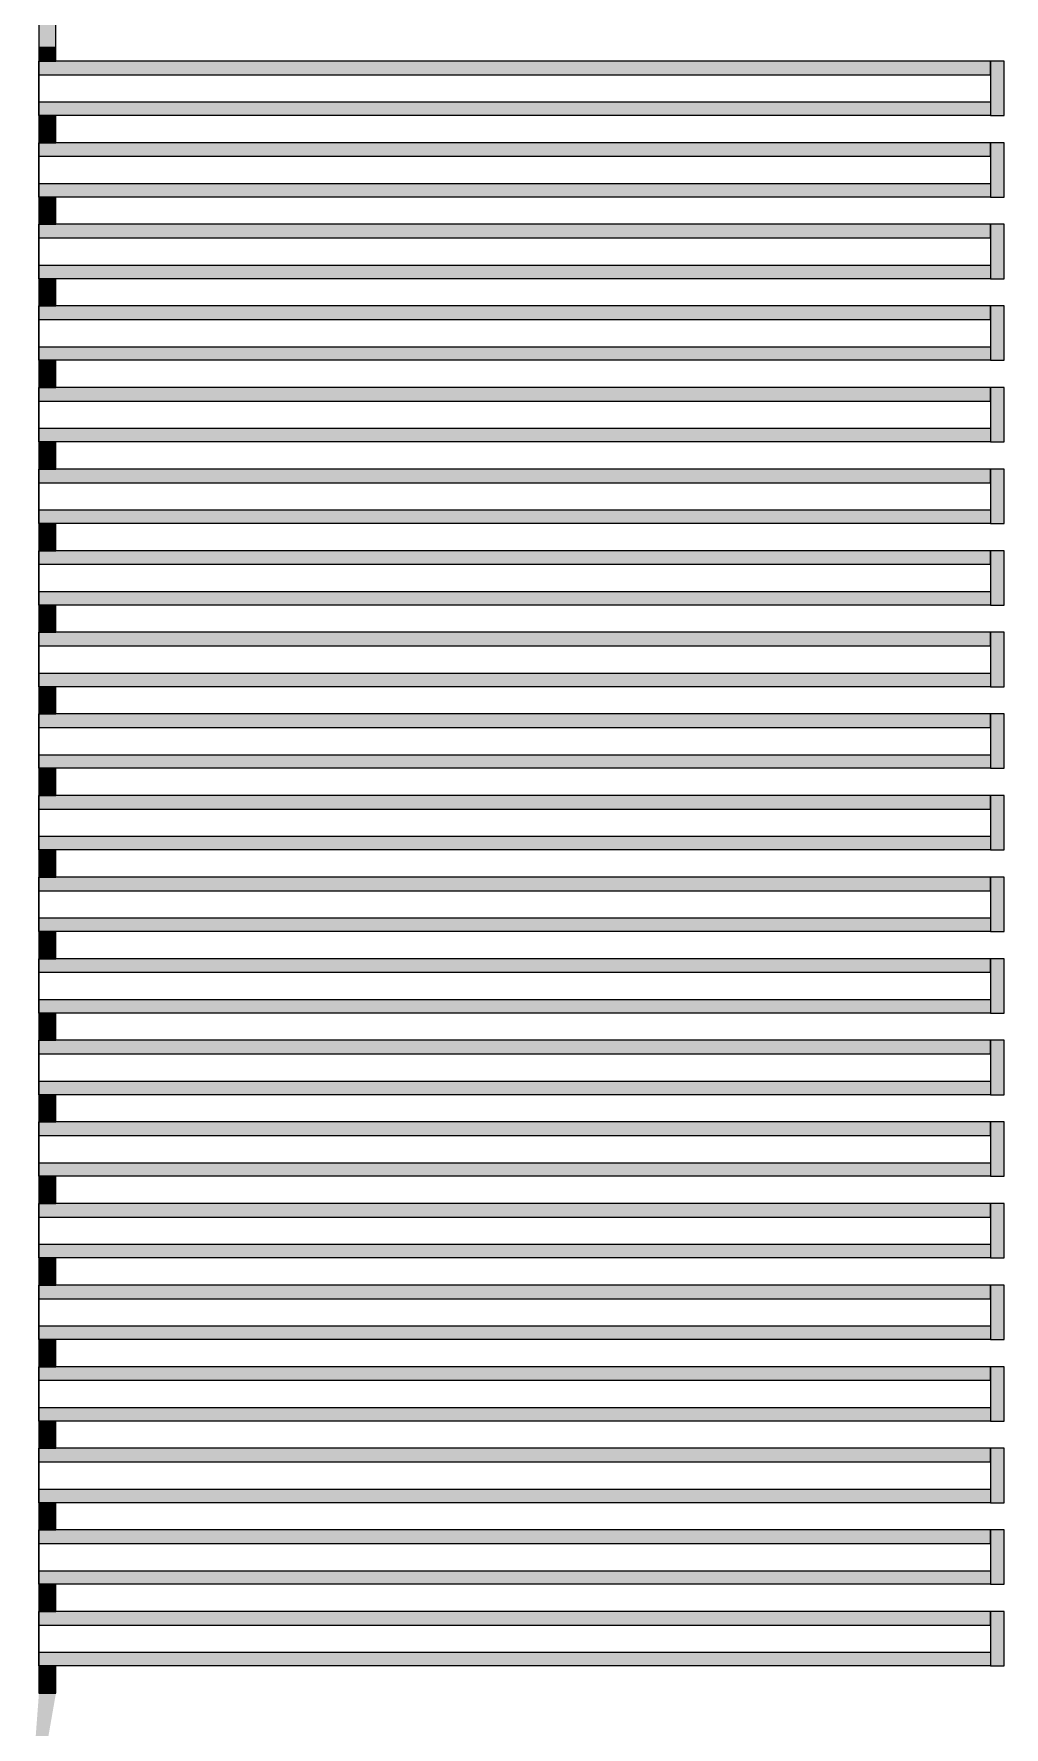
# Model space of a CAD drawing. Extents: x -200 to 7200, y -200 to 2100.
# Drawn here: x 6000.8 to 6143.5, y 1277.5 to 1526.5 of the extents above; entities that cross this region are included whole.
import ezdxf

# ---------------------------------------------------------------- set-up
doc = ezdxf.new("R2010")
doc.units = 0
doc.header["$MEASUREMENT"] = 0
doc.layers.get('0').update_dxf_attribs({"linetype": 'CONTINUOUS'})

# ---------------------------------------------------------------- blocks, each defined once
blk = doc.blocks.new('R2C1B')
for points in [[(6001.5, 1528.5), (6001.5, 1524.5), (6004, 1524.5), (6004, 1528.5), (6001.5, 1528.5)], [(6001.5, 1524.5), (6001.5, 1522.5), (6004, 1522.5), (6004, 1524.5), (6001.5, 1524.5)], [(6001.5, 1522.5), (6001.5, 1518.5), (6001.5, 1518.5), (6001.5, 1522.5), (6001.5, 1522.5)], [(6001.5, 1520.5), (6141.5, 1520.5), (6141.5, 1522.5), (6001.5, 1522.5), (6001.5, 1520.5)], [(6141.5, 1514.5), (6143.5, 1514.5), (6143.5, 1522.5), (6141.5, 1522.5), (6141.5, 1514.5)], [(6001.5, 1518.5), (6001.5, 1514.5), (6001.5, 1514.5), (6001.5, 1518.5), (6001.5, 1518.5)], [(6001.5, 1516.5), (6141.5, 1516.5), (6141.5, 1514.5), (6001.5, 1514.5), (6001.5, 1516.5)], [(6001.5, 1514.5), (6001.5, 1512.5), (6004, 1512.5), (6004, 1514.5), (6001.5, 1514.5)], [(6001.5, 1512.5), (6001.5, 1510.5), (6004, 1510.5), (6004, 1512.5), (6001.5, 1512.5)], [(6001.5, 1510.5), (6001.5, 1506.5), (6001.5, 1506.5), (6001.5, 1510.5), (6001.5, 1510.5)], [(6001.5, 1508.5), (6141.5, 1508.5), (6141.5, 1510.5), (6001.5, 1510.5), (6001.5, 1508.5)], [(6141.5, 1502.5), (6143.5, 1502.5), (6143.5, 1510.5), (6141.5, 1510.5), (6141.5, 1502.5)], [(6001.5, 1506.5), (6001.5, 1502.5), (6001.5, 1502.5), (6001.5, 1506.5), (6001.5, 1506.5)], [(6001.5, 1504.5), (6141.5, 1504.5), (6141.5, 1502.5), (6001.5, 1502.5), (6001.5, 1504.5)], [(6001.5, 1502.5), (6001.5, 1500.5), (6004, 1500.5), (6004, 1502.5), (6001.5, 1502.5)], [(6001.5, 1500.5), (6001.5, 1498.5), (6004, 1498.5), (6004, 1500.5), (6001.5, 1500.5)], [(6001.5, 1498.5), (6001.5, 1494.5), (6001.5, 1494.5), (6001.5, 1498.5), (6001.5, 1498.5)], [(6001.5, 1496.5), (6141.5, 1496.5), (6141.5, 1498.5), (6001.5, 1498.5), (6001.5, 1496.5)], [(6141.5, 1490.5), (6143.5, 1490.5), (6143.5, 1498.5), (6141.5, 1498.5), (6141.5, 1490.5)], [(6001.5, 1494.5), (6001.5, 1490.5), (6001.5, 1490.5), (6001.5, 1494.5), (6001.5, 1494.5)], [(6001.5, 1492.5), (6141.5, 1492.5), (6141.5, 1490.5), (6001.5, 1490.5), (6001.5, 1492.5)], [(6001.5, 1490.5), (6001.5, 1488.5), (6004, 1488.5), (6004, 1490.5), (6001.5, 1490.5)], [(6001.5, 1488.5), (6001.5, 1486.5), (6004, 1486.5), (6004, 1488.5), (6001.5, 1488.5)], [(6001.5, 1486.5), (6001.5, 1482.5), (6001.5, 1482.5), (6001.5, 1486.5), (6001.5, 1486.5)], [(6001.5, 1484.5), (6141.5, 1484.5), (6141.5, 1486.5), (6001.5, 1486.5), (6001.5, 1484.5)], [(6141.5, 1478.5), (6143.5, 1478.5), (6143.5, 1486.5), (6141.5, 1486.5), (6141.5, 1478.5)], [(6001.5, 1482.5), (6001.5, 1478.5), (6001.5, 1478.5), (6001.5, 1482.5), (6001.5, 1482.5)], [(6001.5, 1480.5), (6141.5, 1480.5), (6141.5, 1478.5), (6001.5, 1478.5), (6001.5, 1480.5)], [(6001.5, 1478.5), (6001.5, 1476.5), (6004, 1476.5), (6004, 1478.5), (6001.5, 1478.5)], [(6001.5, 1476.5), (6001.5, 1474.5), (6004, 1474.5), (6004, 1476.5), (6001.5, 1476.5)], [(6001.5, 1474.5), (6001.5, 1470.5), (6001.5, 1470.5), (6001.5, 1474.5), (6001.5, 1474.5)], [(6001.5, 1472.5), (6141.5, 1472.5), (6141.5, 1474.5), (6001.5, 1474.5), (6001.5, 1472.5)], [(6141.5, 1466.5), (6143.5, 1466.5), (6143.5, 1474.5), (6141.5, 1474.5), (6141.5, 1466.5)], [(6001.5, 1470.5), (6001.5, 1466.5), (6001.5, 1466.5), (6001.5, 1470.5), (6001.5, 1470.5)], [(6001.5, 1468.5), (6141.5, 1468.5), (6141.5, 1466.5), (6001.5, 1466.5), (6001.5, 1468.5)], [(6001.5, 1466.5), (6001.5, 1464.5), (6004, 1464.5), (6004, 1466.5), (6001.5, 1466.5)], [(6001.5, 1464.5), (6001.5, 1462.5), (6004, 1462.5), (6004, 1464.5), (6001.5, 1464.5)], [(6001.5, 1462.5), (6001.5, 1458.5), (6001.5, 1458.5), (6001.5, 1462.5), (6001.5, 1462.5)], [(6001.5, 1460.5), (6141.5, 1460.5), (6141.5, 1462.5), (6001.5, 1462.5), (6001.5, 1460.5)], [(6141.5, 1454.5), (6143.5, 1454.5), (6143.5, 1462.5), (6141.5, 1462.5), (6141.5, 1454.5)], [(6001.5, 1458.5), (6001.5, 1454.5), (6001.5, 1454.5), (6001.5, 1458.5), (6001.5, 1458.5)], [(6001.5, 1456.5), (6141.5, 1456.5), (6141.5, 1454.5), (6001.5, 1454.5), (6001.5, 1456.5)], [(6001.5, 1454.5), (6001.5, 1452.5), (6004, 1452.5), (6004, 1454.5), (6001.5, 1454.5)], [(6001.5, 1452.5), (6001.5, 1450.5), (6004, 1450.5), (6004, 1452.5), (6001.5, 1452.5)], [(6001.5, 1450.5), (6001.5, 1446.5), (6001.5, 1446.5), (6001.5, 1450.5), (6001.5, 1450.5)], [(6001.5, 1448.5), (6141.5, 1448.5), (6141.5, 1450.5), (6001.5, 1450.5), (6001.5, 1448.5)], [(6141.5, 1442.5), (6143.5, 1442.5), (6143.5, 1450.5), (6141.5, 1450.5), (6141.5, 1442.5)], [(6001.5, 1446.5), (6001.5, 1442.5), (6001.5, 1442.5), (6001.5, 1446.5), (6001.5, 1446.5)], [(6001.5, 1444.5), (6141.5, 1444.5), (6141.5, 1442.5), (6001.5, 1442.5), (6001.5, 1444.5)], [(6001.5, 1442.5), (6001.5, 1440.5), (6004, 1440.5), (6004, 1442.5), (6001.5, 1442.5)], [(6001.5, 1440.5), (6001.5, 1438.5), (6004, 1438.5), (6004, 1440.5), (6001.5, 1440.5)], [(6001.5, 1438.5), (6001.5, 1434.5), (6001.5, 1434.5), (6001.5, 1438.5), (6001.5, 1438.5)], [(6001.5, 1436.5), (6141.5, 1436.5), (6141.5, 1438.5), (6001.5, 1438.5), (6001.5, 1436.5)], [(6141.5, 1430.5), (6143.5, 1430.5), (6143.5, 1438.5), (6141.5, 1438.5), (6141.5, 1430.5)], [(6001.5, 1434.5), (6001.5, 1430.5), (6001.5, 1430.5), (6001.5, 1434.5), (6001.5, 1434.5)], [(6001.5, 1432.5), (6141.5, 1432.5), (6141.5, 1430.5), (6001.5, 1430.5), (6001.5, 1432.5)], [(6001.5, 1430.5), (6001.5, 1428.5), (6004, 1428.5), (6004, 1430.5), (6001.5, 1430.5)], [(6001.5, 1428.5), (6001.5, 1426.5), (6004, 1426.5), (6004, 1428.5), (6001.5, 1428.5)], [(6001.5, 1426.5), (6001.5, 1422.5), (6001.5, 1422.5), (6001.5, 1426.5), (6001.5, 1426.5)], [(6001.5, 1424.5), (6141.5, 1424.5), (6141.5, 1426.5), (6001.5, 1426.5), (6001.5, 1424.5)], [(6141.5, 1418.5), (6143.5, 1418.5), (6143.5, 1426.5), (6141.5, 1426.5), (6141.5, 1418.5)], [(6001.5, 1422.5), (6001.5, 1418.5), (6001.5, 1418.5), (6001.5, 1422.5), (6001.5, 1422.5)], [(6001.5, 1420.5), (6141.5, 1420.5), (6141.5, 1418.5), (6001.5, 1418.5), (6001.5, 1420.5)], [(6001.5, 1418.5), (6001.5, 1416.5), (6004, 1416.5), (6004, 1418.5), (6001.5, 1418.5)], [(6001.5, 1416.5), (6001.5, 1414.5), (6004, 1414.5), (6004, 1416.5), (6001.5, 1416.5)], [(6001.5, 1414.5), (6001.5, 1410.5), (6001.5, 1410.5), (6001.5, 1414.5), (6001.5, 1414.5)], [(6001.5, 1412.5), (6141.5, 1412.5), (6141.5, 1414.5), (6001.5, 1414.5), (6001.5, 1412.5)], [(6141.5, 1406.5), (6143.5, 1406.5), (6143.5, 1414.5), (6141.5, 1414.5), (6141.5, 1406.5)], [(6001.5, 1410.5), (6001.5, 1406.5), (6001.5, 1406.5), (6001.5, 1410.5), (6001.5, 1410.5)], [(6001.5, 1408.5), (6141.5, 1408.5), (6141.5, 1406.5), (6001.5, 1406.5), (6001.5, 1408.5)], [(6001.5, 1406.5), (6001.5, 1404.5), (6004, 1404.5), (6004, 1406.5), (6001.5, 1406.5)], [(6001.5, 1404.5), (6001.5, 1402.5), (6004, 1402.5), (6004, 1404.5), (6001.5, 1404.5)], [(6001.5, 1402.5), (6001.5, 1398.5), (6001.5, 1398.5), (6001.5, 1402.5), (6001.5, 1402.5)], [(6001.5, 1400.5), (6141.5, 1400.5), (6141.5, 1402.5), (6001.5, 1402.5), (6001.5, 1400.5)], [(6141.5, 1394.5), (6143.5, 1394.5), (6143.5, 1402.5), (6141.5, 1402.5), (6141.5, 1394.5)], [(6001.5, 1398.5), (6001.5, 1394.5), (6001.5, 1394.5), (6001.5, 1398.5), (6001.5, 1398.5)], [(6001.5, 1396.5), (6141.5, 1396.5), (6141.5, 1394.5), (6001.5, 1394.5), (6001.5, 1396.5)], [(6001.5, 1394.5), (6001.5, 1392.5), (6004, 1392.5), (6004, 1394.5), (6001.5, 1394.5)], [(6001.5, 1392.5), (6001.5, 1390.5), (6004, 1390.5), (6004, 1392.5), (6001.5, 1392.5)], [(6001.5, 1390.5), (6001.5, 1386.5), (6001.5, 1386.5), (6001.5, 1390.5), (6001.5, 1390.5)], [(6001.5, 1388.5), (6141.5, 1388.5), (6141.5, 1390.5), (6001.5, 1390.5), (6001.5, 1388.5)], [(6141.5, 1382.5), (6143.5, 1382.5), (6143.5, 1390.5), (6141.5, 1390.5), (6141.5, 1382.5)], [(6001.5, 1386.5), (6001.5, 1382.5), (6001.5, 1382.5), (6001.5, 1386.5), (6001.5, 1386.5)], [(6001.5, 1384.5), (6141.5, 1384.5), (6141.5, 1382.5), (6001.5, 1382.5), (6001.5, 1384.5)], [(6001.5, 1382.5), (6001.5, 1380.5), (6004, 1380.5), (6004, 1382.5), (6001.5, 1382.5)], [(6001.5, 1380.5), (6001.5, 1378.5), (6004, 1378.5), (6004, 1380.5), (6001.5, 1380.5)], [(6001.5, 1378.5), (6001.5, 1374.5), (6001.5, 1374.5), (6001.5, 1378.5), (6001.5, 1378.5)], [(6001.5, 1376.5), (6141.5, 1376.5), (6141.5, 1378.5), (6001.5, 1378.5), (6001.5, 1376.5)], [(6141.5, 1370.5), (6143.5, 1370.5), (6143.5, 1378.5), (6141.5, 1378.5), (6141.5, 1370.5)], [(6001.5, 1374.5), (6001.5, 1370.5), (6001.5, 1370.5), (6001.5, 1374.5), (6001.5, 1374.5)], [(6001.5, 1372.5), (6141.5, 1372.5), (6141.5, 1370.5), (6001.5, 1370.5), (6001.5, 1372.5)], [(6001.5, 1370.5), (6001.5, 1368.5), (6004, 1368.5), (6004, 1370.5), (6001.5, 1370.5)], [(6001.5, 1368.5), (6001.5, 1366.5), (6004, 1366.5), (6004, 1368.5), (6001.5, 1368.5)], [(6001.5, 1366.5), (6001.5, 1362.5), (6001.5, 1362.5), (6001.5, 1366.5), (6001.5, 1366.5)], [(6001.5, 1364.5), (6141.5, 1364.5), (6141.5, 1366.5), (6001.5, 1366.5), (6001.5, 1364.5)], [(6141.5, 1358.5), (6143.5, 1358.5), (6143.5, 1366.5), (6141.5, 1366.5), (6141.5, 1358.5)], [(6001.5, 1362.5), (6001.5, 1358.5), (6001.5, 1358.5), (6001.5, 1362.5), (6001.5, 1362.5)], [(6001.5, 1360.5), (6141.5, 1360.5), (6141.5, 1358.5), (6001.5, 1358.5), (6001.5, 1360.5)], [(6001.5, 1358.5), (6001.5, 1356.5), (6004, 1356.5), (6004, 1358.5), (6001.5, 1358.5)], [(6001.5, 1356.5), (6001.5, 1354.5), (6004, 1354.5), (6004, 1356.5), (6001.5, 1356.5)], [(6001.5, 1354.5), (6001.5, 1350.5), (6001.5, 1350.5), (6001.5, 1354.5), (6001.5, 1354.5)], [(6001.5, 1352.5), (6141.5, 1352.5), (6141.5, 1354.5), (6001.5, 1354.5), (6001.5, 1352.5)], [(6141.5, 1346.5), (6143.5, 1346.5), (6143.5, 1354.5), (6141.5, 1354.5), (6141.5, 1346.5)], [(6001.5, 1350.5), (6001.5, 1346.5), (6001.5, 1346.5), (6001.5, 1350.5), (6001.5, 1350.5)], [(6001.5, 1348.5), (6141.5, 1348.5), (6141.5, 1346.5), (6001.5, 1346.5), (6001.5, 1348.5)], [(6001.5, 1346.5), (6001.5, 1344.5), (6004, 1344.5), (6004, 1346.5), (6001.5, 1346.5)], [(6001.5, 1344.5), (6001.5, 1342.5), (6004, 1342.5), (6004, 1344.5), (6001.5, 1344.5)], [(6001.5, 1342.5), (6001.5, 1338.5), (6001.5, 1338.5), (6001.5, 1342.5), (6001.5, 1342.5)], [(6001.5, 1340.5), (6141.5, 1340.5), (6141.5, 1342.5), (6001.5, 1342.5), (6001.5, 1340.5)], [(6141.5, 1334.5), (6143.5, 1334.5), (6143.5, 1342.5), (6141.5, 1342.5), (6141.5, 1334.5)], [(6001.5, 1338.5), (6001.5, 1334.5), (6001.5, 1334.5), (6001.5, 1338.5), (6001.5, 1338.5)], [(6001.5, 1336.5), (6141.5, 1336.5), (6141.5, 1334.5), (6001.5, 1334.5), (6001.5, 1336.5)], [(6001.5, 1334.5), (6001.5, 1332.5), (6004, 1332.5), (6004, 1334.5), (6001.5, 1334.5)], [(6001.5, 1332.5), (6001.5, 1330.5), (6004, 1330.5), (6004, 1332.5), (6001.5, 1332.5)], [(6001.5, 1330.5), (6001.5, 1326.5), (6001.5, 1326.5), (6001.5, 1330.5), (6001.5, 1330.5)], [(6001.5, 1328.5), (6141.5, 1328.5), (6141.5, 1330.5), (6001.5, 1330.5), (6001.5, 1328.5)], [(6141.5, 1322.5), (6143.5, 1322.5), (6143.5, 1330.5), (6141.5, 1330.5), (6141.5, 1322.5)], [(6001.5, 1326.5), (6001.5, 1322.5), (6001.5, 1322.5), (6001.5, 1326.5), (6001.5, 1326.5)], [(6001.5, 1324.5), (6141.5, 1324.5), (6141.5, 1322.5), (6001.5, 1322.5), (6001.5, 1324.5)], [(6001.5, 1322.5), (6001.5, 1320.5), (6004, 1320.5), (6004, 1322.5), (6001.5, 1322.5)], [(6001.5, 1320.5), (6001.5, 1318.5), (6004, 1318.5), (6004, 1320.5), (6001.5, 1320.5)], [(6001.5, 1318.5), (6001.5, 1314.5), (6001.5, 1314.5), (6001.5, 1318.5), (6001.5, 1318.5)], [(6001.5, 1316.5), (6141.5, 1316.5), (6141.5, 1318.5), (6001.5, 1318.5), (6001.5, 1316.5)], [(6141.5, 1310.5), (6143.5, 1310.5), (6143.5, 1318.5), (6141.5, 1318.5), (6141.5, 1310.5)], [(6001.5, 1314.5), (6001.5, 1310.5), (6001.5, 1310.5), (6001.5, 1314.5), (6001.5, 1314.5)], [(6001.5, 1312.5), (6141.5, 1312.5), (6141.5, 1310.5), (6001.5, 1310.5), (6001.5, 1312.5)], [(6001.5, 1310.5), (6001.5, 1308.5), (6004, 1308.5), (6004, 1310.5), (6001.5, 1310.5)], [(6001.5, 1308.5), (6001.5, 1306.5), (6004, 1306.5), (6004, 1308.5), (6001.5, 1308.5)], [(6001.5, 1306.5), (6001.5, 1302.5), (6001.5, 1302.5), (6001.5, 1306.5), (6001.5, 1306.5)], [(6001.5, 1304.5), (6141.5, 1304.5), (6141.5, 1306.5), (6001.5, 1306.5), (6001.5, 1304.5)], [(6141.5, 1298.5), (6143.5, 1298.5), (6143.5, 1306.5), (6141.5, 1306.5), (6141.5, 1298.5)], [(6001.5, 1302.5), (6001.5, 1298.5), (6001.5, 1298.5), (6001.5, 1302.5), (6001.5, 1302.5)], [(6001.5, 1300.5), (6141.5, 1300.5), (6141.5, 1298.5), (6001.5, 1298.5), (6001.5, 1300.5)], [(6001.5, 1298.5), (6001.5, 1296.5), (6004, 1296.5), (6004, 1298.5), (6001.5, 1298.5)], [(6001.5, 1296.5), (6001.5, 1294.5), (6004, 1294.5), (6004, 1296.5), (6001.5, 1296.5)], [(6001.5, 1294.5), (6001.5, 1290.5), (6001.5, 1290.5), (6001.5, 1294.5), (6001.5, 1294.5)], [(6001.5, 1292.5), (6141.5, 1292.5), (6141.5, 1294.5), (6001.5, 1294.5), (6001.5, 1292.5)], [(6141.5, 1286.5), (6143.5, 1286.5), (6143.5, 1294.5), (6141.5, 1294.5), (6141.5, 1286.5)], [(6001.5, 1290.5), (6001.5, 1286.5), (6001.5, 1286.5), (6001.5, 1290.5), (6001.5, 1290.5)], [(6001.5, 1288.5), (6141.5, 1288.5), (6141.5, 1286.5), (6001.5, 1286.5), (6001.5, 1288.5)], [(6001.5, 1286.5), (6001.5, 1284.5), (6004, 1284.5), (6004, 1286.5), (6001.5, 1286.5)], [(6001.5, 1284.5), (6001.5, 1282.5), (6004, 1282.5), (6004, 1284.5), (6001.5, 1284.5)]]:
    blk.add_lwpolyline(points)
for points in [[(6001.5, 1528.5), (6001.5, 1524.5), (6004, 1528.5), (6004, 1524.5)], [(6001.5, 1524.5), (6001.5, 1522.5), (6004, 1524.5), (6004, 1522.5)], [(6001.5, 1522.5), (6001.5, 1518.5), (6001.5, 1522.5), (6001.5, 1518.5)], [(6001.5, 1520.5), (6141.5, 1520.5), (6001.5, 1522.5), (6141.5, 1522.5)], [(6141.5, 1514.5), (6143.5, 1514.5), (6141.5, 1522.5), (6143.5, 1522.5)], [(6001.5, 1518.5), (6001.5, 1514.5), (6001.5, 1518.5), (6001.5, 1514.5)], [(6001.5, 1516.5), (6141.5, 1516.5), (6001.5, 1514.5), (6141.5, 1514.5)], [(6001.5, 1514.5), (6001.5, 1512.5), (6004, 1514.5), (6004, 1512.5)], [(6001.5, 1512.5), (6001.5, 1510.5), (6004, 1512.5), (6004, 1510.5)], [(6001.5, 1510.5), (6001.5, 1506.5), (6001.5, 1510.5), (6001.5, 1506.5)], [(6001.5, 1508.5), (6141.5, 1508.5), (6001.5, 1510.5), (6141.5, 1510.5)], [(6141.5, 1502.5), (6143.5, 1502.5), (6141.5, 1510.5), (6143.5, 1510.5)], [(6001.5, 1506.5), (6001.5, 1502.5), (6001.5, 1506.5), (6001.5, 1502.5)], [(6001.5, 1504.5), (6141.5, 1504.5), (6001.5, 1502.5), (6141.5, 1502.5)], [(6001.5, 1502.5), (6001.5, 1500.5), (6004, 1502.5), (6004, 1500.5)], [(6001.5, 1500.5), (6001.5, 1498.5), (6004, 1500.5), (6004, 1498.5)], [(6001.5, 1498.5), (6001.5, 1494.5), (6001.5, 1498.5), (6001.5, 1494.5)], [(6001.5, 1496.5), (6141.5, 1496.5), (6001.5, 1498.5), (6141.5, 1498.5)], [(6141.5, 1490.5), (6143.5, 1490.5), (6141.5, 1498.5), (6143.5, 1498.5)], [(6001.5, 1494.5), (6001.5, 1490.5), (6001.5, 1494.5), (6001.5, 1490.5)], [(6001.5, 1492.5), (6141.5, 1492.5), (6001.5, 1490.5), (6141.5, 1490.5)], [(6001.5, 1490.5), (6001.5, 1488.5), (6004, 1490.5), (6004, 1488.5)], [(6001.5, 1488.5), (6001.5, 1486.5), (6004, 1488.5), (6004, 1486.5)], [(6001.5, 1486.5), (6001.5, 1482.5), (6001.5, 1486.5), (6001.5, 1482.5)], [(6001.5, 1484.5), (6141.5, 1484.5), (6001.5, 1486.5), (6141.5, 1486.5)], [(6141.5, 1478.5), (6143.5, 1478.5), (6141.5, 1486.5), (6143.5, 1486.5)], [(6001.5, 1482.5), (6001.5, 1478.5), (6001.5, 1482.5), (6001.5, 1478.5)], [(6001.5, 1480.5), (6141.5, 1480.5), (6001.5, 1478.5), (6141.5, 1478.5)], [(6001.5, 1478.5), (6001.5, 1476.5), (6004, 1478.5), (6004, 1476.5)], [(6001.5, 1476.5), (6001.5, 1474.5), (6004, 1476.5), (6004, 1474.5)], [(6001.5, 1474.5), (6001.5, 1470.5), (6001.5, 1474.5), (6001.5, 1470.5)], [(6001.5, 1472.5), (6141.5, 1472.5), (6001.5, 1474.5), (6141.5, 1474.5)], [(6141.5, 1466.5), (6143.5, 1466.5), (6141.5, 1474.5), (6143.5, 1474.5)], [(6001.5, 1470.5), (6001.5, 1466.5), (6001.5, 1470.5), (6001.5, 1466.5)], [(6001.5, 1468.5), (6141.5, 1468.5), (6001.5, 1466.5), (6141.5, 1466.5)], [(6001.5, 1466.5), (6001.5, 1464.5), (6004, 1466.5), (6004, 1464.5)], [(6001.5, 1464.5), (6001.5, 1462.5), (6004, 1464.5), (6004, 1462.5)], [(6001.5, 1462.5), (6001.5, 1458.5), (6001.5, 1462.5), (6001.5, 1458.5)], [(6001.5, 1460.5), (6141.5, 1460.5), (6001.5, 1462.5), (6141.5, 1462.5)], [(6141.5, 1454.5), (6143.5, 1454.5), (6141.5, 1462.5), (6143.5, 1462.5)], [(6001.5, 1458.5), (6001.5, 1454.5), (6001.5, 1458.5), (6001.5, 1454.5)], [(6001.5, 1456.5), (6141.5, 1456.5), (6001.5, 1454.5), (6141.5, 1454.5)], [(6001.5, 1454.5), (6001.5, 1452.5), (6004, 1454.5), (6004, 1452.5)], [(6001.5, 1452.5), (6001.5, 1450.5), (6004, 1452.5), (6004, 1450.5)], [(6001.5, 1450.5), (6001.5, 1446.5), (6001.5, 1450.5), (6001.5, 1446.5)], [(6001.5, 1448.5), (6141.5, 1448.5), (6001.5, 1450.5), (6141.5, 1450.5)], [(6141.5, 1442.5), (6143.5, 1442.5), (6141.5, 1450.5), (6143.5, 1450.5)], [(6001.5, 1446.5), (6001.5, 1442.5), (6001.5, 1446.5), (6001.5, 1442.5)], [(6001.5, 1444.5), (6141.5, 1444.5), (6001.5, 1442.5), (6141.5, 1442.5)], [(6001.5, 1442.5), (6001.5, 1440.5), (6004, 1442.5), (6004, 1440.5)], [(6001.5, 1440.5), (6001.5, 1438.5), (6004, 1440.5), (6004, 1438.5)], [(6001.5, 1438.5), (6001.5, 1434.5), (6001.5, 1438.5), (6001.5, 1434.5)], [(6001.5, 1436.5), (6141.5, 1436.5), (6001.5, 1438.5), (6141.5, 1438.5)], [(6141.5, 1430.5), (6143.5, 1430.5), (6141.5, 1438.5), (6143.5, 1438.5)], [(6001.5, 1434.5), (6001.5, 1430.5), (6001.5, 1434.5), (6001.5, 1430.5)], [(6001.5, 1432.5), (6141.5, 1432.5), (6001.5, 1430.5), (6141.5, 1430.5)], [(6001.5, 1430.5), (6001.5, 1428.5), (6004, 1430.5), (6004, 1428.5)], [(6001.5, 1428.5), (6001.5, 1426.5), (6004, 1428.5), (6004, 1426.5)], [(6001.5, 1426.5), (6001.5, 1422.5), (6001.5, 1426.5), (6001.5, 1422.5)], [(6001.5, 1424.5), (6141.5, 1424.5), (6001.5, 1426.5), (6141.5, 1426.5)], [(6141.5, 1418.5), (6143.5, 1418.5), (6141.5, 1426.5), (6143.5, 1426.5)], [(6001.5, 1422.5), (6001.5, 1418.5), (6001.5, 1422.5), (6001.5, 1418.5)], [(6001.5, 1420.5), (6141.5, 1420.5), (6001.5, 1418.5), (6141.5, 1418.5)], [(6001.5, 1418.5), (6001.5, 1416.5), (6004, 1418.5), (6004, 1416.5)], [(6001.5, 1416.5), (6001.5, 1414.5), (6004, 1416.5), (6004, 1414.5)], [(6001.5, 1414.5), (6001.5, 1410.5), (6001.5, 1414.5), (6001.5, 1410.5)], [(6001.5, 1412.5), (6141.5, 1412.5), (6001.5, 1414.5), (6141.5, 1414.5)], [(6141.5, 1406.5), (6143.5, 1406.5), (6141.5, 1414.5), (6143.5, 1414.5)], [(6001.5, 1410.5), (6001.5, 1406.5), (6001.5, 1410.5), (6001.5, 1406.5)], [(6001.5, 1408.5), (6141.5, 1408.5), (6001.5, 1406.5), (6141.5, 1406.5)], [(6001.5, 1406.5), (6001.5, 1404.5), (6004, 1406.5), (6004, 1404.5)], [(6001.5, 1404.5), (6001.5, 1402.5), (6004, 1404.5), (6004, 1402.5)], [(6001.5, 1402.5), (6001.5, 1398.5), (6001.5, 1402.5), (6001.5, 1398.5)], [(6001.5, 1400.5), (6141.5, 1400.5), (6001.5, 1402.5), (6141.5, 1402.5)], [(6141.5, 1394.5), (6143.5, 1394.5), (6141.5, 1402.5), (6143.5, 1402.5)], [(6001.5, 1398.5), (6001.5, 1394.5), (6001.5, 1398.5), (6001.5, 1394.5)], [(6001.5, 1396.5), (6141.5, 1396.5), (6001.5, 1394.5), (6141.5, 1394.5)], [(6001.5, 1394.5), (6001.5, 1392.5), (6004, 1394.5), (6004, 1392.5)], [(6001.5, 1392.5), (6001.5, 1390.5), (6004, 1392.5), (6004, 1390.5)], [(6001.5, 1390.5), (6001.5, 1386.5), (6001.5, 1390.5), (6001.5, 1386.5)], [(6001.5, 1388.5), (6141.5, 1388.5), (6001.5, 1390.5), (6141.5, 1390.5)], [(6141.5, 1382.5), (6143.5, 1382.5), (6141.5, 1390.5), (6143.5, 1390.5)], [(6001.5, 1386.5), (6001.5, 1382.5), (6001.5, 1386.5), (6001.5, 1382.5)], [(6001.5, 1384.5), (6141.5, 1384.5), (6001.5, 1382.5), (6141.5, 1382.5)], [(6001.5, 1382.5), (6001.5, 1380.5), (6004, 1382.5), (6004, 1380.5)], [(6001.5, 1380.5), (6001.5, 1378.5), (6004, 1380.5), (6004, 1378.5)], [(6001.5, 1378.5), (6001.5, 1374.5), (6001.5, 1378.5), (6001.5, 1374.5)], [(6001.5, 1376.5), (6141.5, 1376.5), (6001.5, 1378.5), (6141.5, 1378.5)], [(6141.5, 1370.5), (6143.5, 1370.5), (6141.5, 1378.5), (6143.5, 1378.5)], [(6001.5, 1374.5), (6001.5, 1370.5), (6001.5, 1374.5), (6001.5, 1370.5)], [(6001.5, 1372.5), (6141.5, 1372.5), (6001.5, 1370.5), (6141.5, 1370.5)], [(6001.5, 1370.5), (6001.5, 1368.5), (6004, 1370.5), (6004, 1368.5)], [(6001.5, 1368.5), (6001.5, 1366.5), (6004, 1368.5), (6004, 1366.5)], [(6001.5, 1366.5), (6001.5, 1362.5), (6001.5, 1366.5), (6001.5, 1362.5)], [(6001.5, 1364.5), (6141.5, 1364.5), (6001.5, 1366.5), (6141.5, 1366.5)], [(6141.5, 1358.5), (6143.5, 1358.5), (6141.5, 1366.5), (6143.5, 1366.5)], [(6001.5, 1362.5), (6001.5, 1358.5), (6001.5, 1362.5), (6001.5, 1358.5)], [(6001.5, 1360.5), (6141.5, 1360.5), (6001.5, 1358.5), (6141.5, 1358.5)], [(6001.5, 1358.5), (6001.5, 1356.5), (6004, 1358.5), (6004, 1356.5)], [(6001.5, 1356.5), (6001.5, 1354.5), (6004, 1356.5), (6004, 1354.5)], [(6001.5, 1354.5), (6001.5, 1350.5), (6001.5, 1354.5), (6001.5, 1350.5)], [(6001.5, 1352.5), (6141.5, 1352.5), (6001.5, 1354.5), (6141.5, 1354.5)], [(6141.5, 1346.5), (6143.5, 1346.5), (6141.5, 1354.5), (6143.5, 1354.5)], [(6001.5, 1350.5), (6001.5, 1346.5), (6001.5, 1350.5), (6001.5, 1346.5)], [(6001.5, 1348.5), (6141.5, 1348.5), (6001.5, 1346.5), (6141.5, 1346.5)], [(6001.5, 1346.5), (6001.5, 1344.5), (6004, 1346.5), (6004, 1344.5)], [(6001.5, 1344.5), (6001.5, 1342.5), (6004, 1344.5), (6004, 1342.5)], [(6001.5, 1342.5), (6001.5, 1338.5), (6001.5, 1342.5), (6001.5, 1338.5)], [(6001.5, 1340.5), (6141.5, 1340.5), (6001.5, 1342.5), (6141.5, 1342.5)], [(6141.5, 1334.5), (6143.5, 1334.5), (6141.5, 1342.5), (6143.5, 1342.5)], [(6001.5, 1338.5), (6001.5, 1334.5), (6001.5, 1338.5), (6001.5, 1334.5)], [(6001.5, 1336.5), (6141.5, 1336.5), (6001.5, 1334.5), (6141.5, 1334.5)], [(6001.5, 1334.5), (6001.5, 1332.5), (6004, 1334.5), (6004, 1332.5)], [(6001.5, 1332.5), (6001.5, 1330.5), (6004, 1332.5), (6004, 1330.5)], [(6001.5, 1330.5), (6001.5, 1326.5), (6001.5, 1330.5), (6001.5, 1326.5)], [(6001.5, 1328.5), (6141.5, 1328.5), (6001.5, 1330.5), (6141.5, 1330.5)], [(6141.5, 1322.5), (6143.5, 1322.5), (6141.5, 1330.5), (6143.5, 1330.5)], [(6001.5, 1326.5), (6001.5, 1322.5), (6001.5, 1326.5), (6001.5, 1322.5)], [(6001.5, 1324.5), (6141.5, 1324.5), (6001.5, 1322.5), (6141.5, 1322.5)], [(6001.5, 1322.5), (6001.5, 1320.5), (6004, 1322.5), (6004, 1320.5)], [(6001.5, 1320.5), (6001.5, 1318.5), (6004, 1320.5), (6004, 1318.5)], [(6001.5, 1318.5), (6001.5, 1314.5), (6001.5, 1318.5), (6001.5, 1314.5)], [(6001.5, 1316.5), (6141.5, 1316.5), (6001.5, 1318.5), (6141.5, 1318.5)], [(6141.5, 1310.5), (6143.5, 1310.5), (6141.5, 1318.5), (6143.5, 1318.5)], [(6001.5, 1314.5), (6001.5, 1310.5), (6001.5, 1314.5), (6001.5, 1310.5)], [(6001.5, 1312.5), (6141.5, 1312.5), (6001.5, 1310.5), (6141.5, 1310.5)], [(6001.5, 1310.5), (6001.5, 1308.5), (6004, 1310.5), (6004, 1308.5)], [(6001.5, 1308.5), (6001.5, 1306.5), (6004, 1308.5), (6004, 1306.5)], [(6001.5, 1306.5), (6001.5, 1302.5), (6001.5, 1306.5), (6001.5, 1302.5)], [(6001.5, 1304.5), (6141.5, 1304.5), (6001.5, 1306.5), (6141.5, 1306.5)], [(6141.5, 1298.5), (6143.5, 1298.5), (6141.5, 1306.5), (6143.5, 1306.5)], [(6001.5, 1302.5), (6001.5, 1298.5), (6001.5, 1302.5), (6001.5, 1298.5)], [(6001.5, 1300.5), (6141.5, 1300.5), (6001.5, 1298.5), (6141.5, 1298.5)], [(6001.5, 1298.5), (6001.5, 1296.5), (6004, 1298.5), (6004, 1296.5)], [(6001.5, 1296.5), (6001.5, 1294.5), (6004, 1296.5), (6004, 1294.5)], [(6001.5, 1294.5), (6001.5, 1290.5), (6001.5, 1294.5), (6001.5, 1290.5)], [(6001.5, 1292.5), (6141.5, 1292.5), (6001.5, 1294.5), (6141.5, 1294.5)], [(6141.5, 1286.5), (6143.5, 1286.5), (6141.5, 1294.5), (6143.5, 1294.5)], [(6001.5, 1290.5), (6001.5, 1286.5), (6001.5, 1290.5), (6001.5, 1286.5)], [(6001.5, 1288.5), (6141.5, 1288.5), (6001.5, 1286.5), (6141.5, 1286.5)], [(6001.5, 1286.5), (6001.5, 1284.5), (6004, 1286.5), (6004, 1284.5)], [(6001.5, 1282.5), (6000.75, 1272.5), (6004, 1282.5), (6002.25, 1272.5)], [(6001.5, 1284.5), (6001.5, 1282.5), (6004, 1284.5), (6004, 1282.5)]]:
    blk.add_solid(points)

msp = doc.modelspace()

# ---------------------------------------------------------------- block references
msp.add_blockref('R2C1B', (0, 0))

doc.saveas('drawing.dxf')
